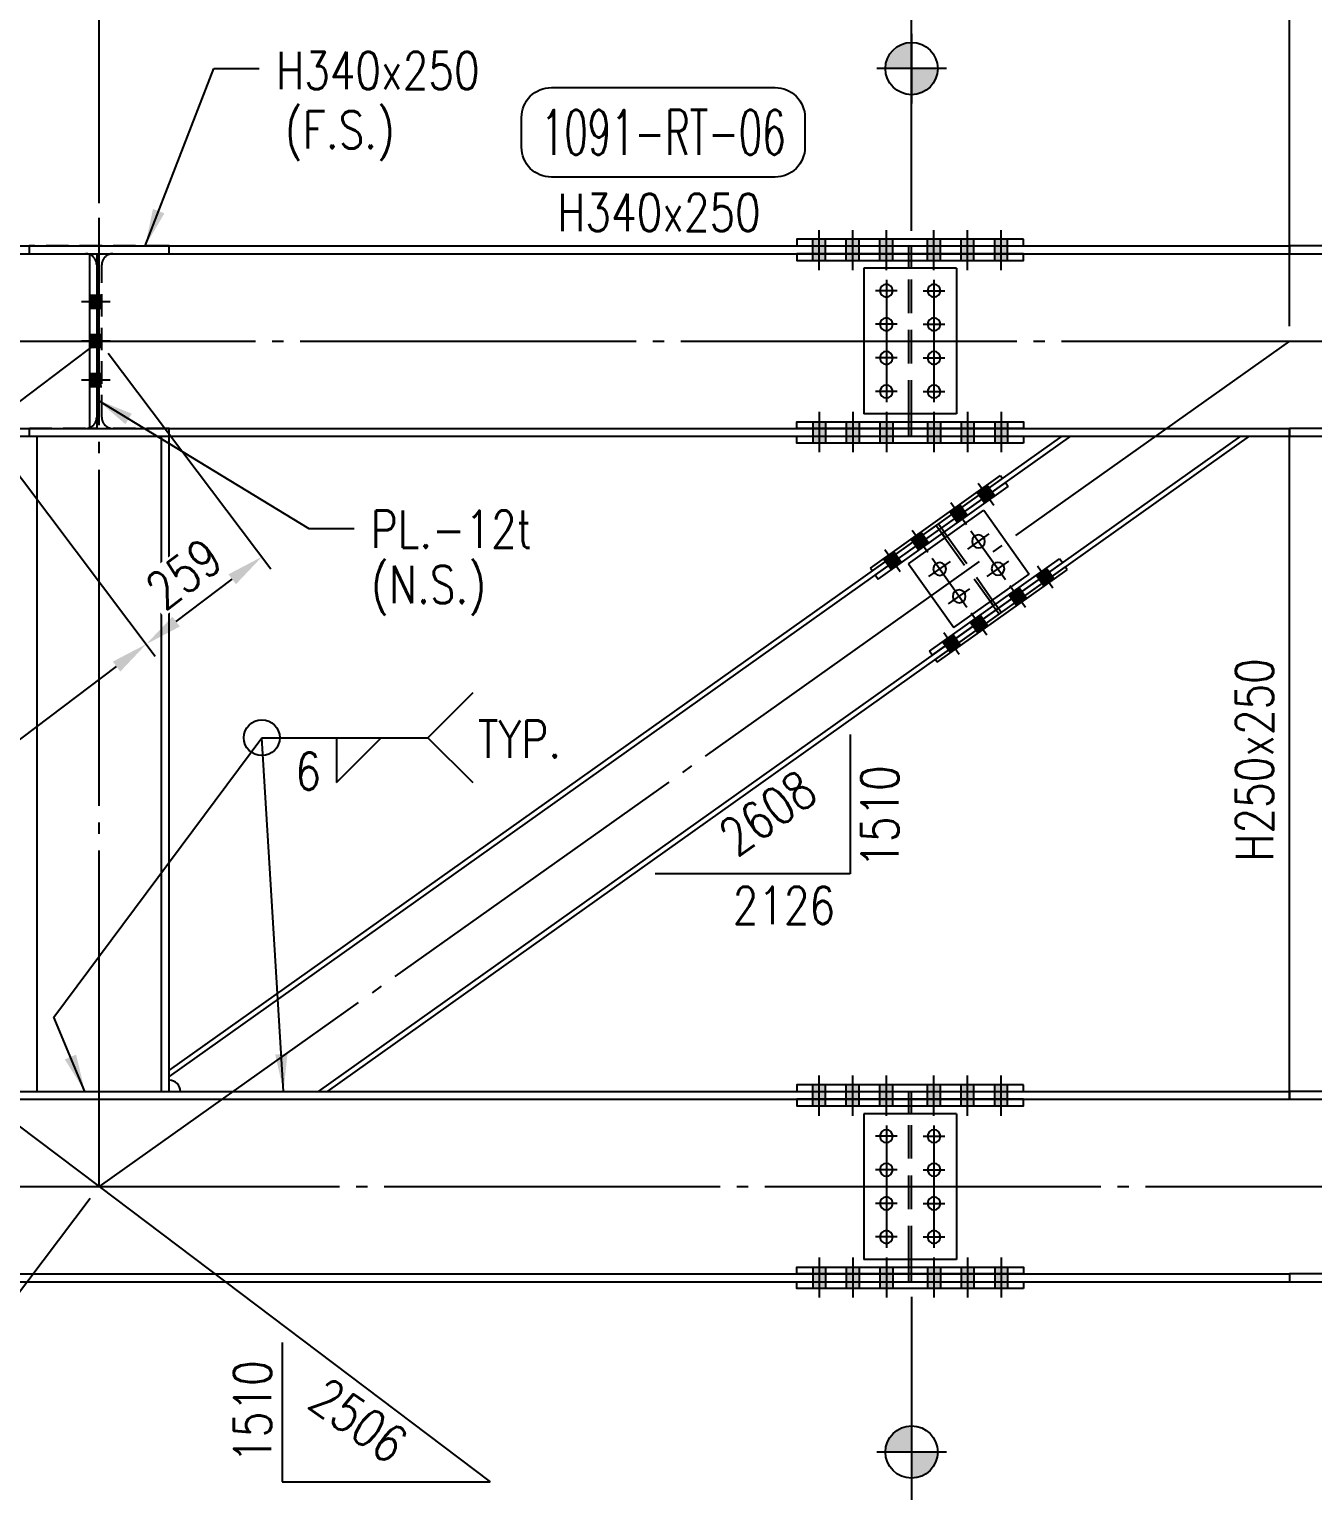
# Model space of a CAD drawing. Header units: millimetres. Extents: x 0 to 232280, y -26939 to 23794.
# Drawn here: x 65529 to 68968, y -10254 to -6338 of the extents above; entities that cross this region are included whole.
import ezdxf
from ezdxf.enums import TextEntityAlignment as Align

# ---------------------------------------------------------------- set-up
doc = ezdxf.new("R2010")
doc.units = ezdxf.units.MM
doc.header["$LTSCALE"] = 30
doc.linetypes.add('JNK-CENTER', pattern=[34, 30, -1.5, 1, -1.5])
doc.linetypes.add('JNK-HIDDEN', pattern=[3, 2, -1])
for name, color, linetype in [('CEN-R', 1, 'JNK-CENTER'), ('CON-G', 3, 'Continuous'), ('CON-W', 7, 'Continuous'), ('CON-Y', 2, 'Continuous'), ('DIM', 7, 'Continuous'), ('Dim-W', 7, 'Continuous'), ('HID-Y', 2, 'JNK-HIDDEN'), ('STL-OBJT', 7, 'Continuous'), ('TXT-Y', 2, 'Continuous')]:
    doc.layers.add(name, color=color, linetype=linetype)
doc.styles.add('SIMPLEX', font='simplex.shx', dxfattribs={"width": 0.8})
doc.dimstyles.new('DIM40', dxfattribs={"dimscale": 40, "dimtxt": 2.5, "dimasz": 2.5, "dimexe": 1, "dimexo": 1, "dimgap": 1, "dimtad": 1, "dimdec": 0, "dimdsep": 46, "dimtxsty": 'SIMPLEX', "dimcen": 0, "dimclrd": 7, "dimclre": 7, "dimclrt": 2, "dimadec": 1, "dimazin": 2, "dimtfac": 1, "dimtdec": 0, "dimtix": 1, "dimtmove": 2, "dimatfit": 2, "dimfxl": 1, "dimtolj": 1, "dimtzin": 0, "dimarcsym": 1})
doc.dimstyles.new('DIM40x1.5', dxfattribs={"dimscale": 40, "dimtxt": 2.5, "dimasz": 2.5, "dimexe": 1, "dimexo": 1, "dimgap": 1, "dimtad": 1, "dimdec": 0, "dimlfac": 0.666667, "dimdsep": 46, "dimtxsty": 'SIMPLEX', "dimcen": 2.5, "dimclrd": 7, "dimclre": 7, "dimclrt": 2, "dimadec": 0, "dimazin": 2, "dimtfac": 1, "dimtdec": 0, "dimtmove": 2, "dimatfit": 2, "dimfxl": 1, "dimtfill": 1, "dimtolj": 1, "dimtzin": 0, "dimarcsym": 1})

# ---------------------------------------------------------------- blocks, each defined once
blk = doc.blocks.new('DUCT-TAG')
at = {"layer": 'CON-G'}
blk.add_lwpolyline([(-9.49, -1), (-9.49, 1, -0.414214), (-7.49, 3), (7.49, 3, -0.414214), (9.49, 1), (9.49, -1, -0.414214), (7.49, -3), (-7.49, -3, -0.414214)], format="xyb", close=True, dxfattribs=at)
at = {"layer": 'CON-G', "style": 'SIMPLEX', "width": 1.246304}
blk.add_attdef('NAME', text='', height=3, dxfattribs=at).set_placement((-8.19, -1.5), (8.19, -1.5), align=Align.FIT)
at = {"layer": 'CON-Y', "style": 'SIMPLEX'}
blk.add_attdef('ELEVATION', text='', height=2, dxfattribs=at).set_placement((0, -6.02), align=Align.CENTER)
blk = doc.blocks.new('340X250 S')
at = {"layer": 'CON-W'}
h = blk.add_hatch(color=256, dxfattribs=at)
h.paths.add_polyline_path([(382948.4, -27473.5), (382948.4, -27461.5), (382936.9, -27461.5), (382936.9, -27473.5)])
h.paths.add_polyline_path([(382959.9, -27473.5), (382959.9, -27461.5), (382948.4, -27461.5), (382948.4, -27473.5)])
h.paths.add_polyline_path([(382959.9, -27473.5), (382948.4, -27473.5), (382948.4, -27487.5), (382959.9, -27487.5)])
h.paths.add_polyline_path([(382948.4, -27473.5), (382936.9, -27473.5), (382936.9, -27487.5), (382948.4, -27487.5)])
h.paths.add_polyline_path([(382948.4, -27487.5), (382936.9, -27487.5), (382936.9, -27499.5), (382948.4, -27499.5)])
h.paths.add_polyline_path([(382959.9, -27487.5), (382948.4, -27487.5), (382948.4, -27499.5), (382959.9, -27499.5)])
h = blk.add_hatch(color=256, dxfattribs=at)
h.paths.add_polyline_path([(383008.4, -27473.5), (383008.4, -27461.5), (382996.9, -27461.5), (382996.9, -27473.5)])
h.paths.add_polyline_path([(383019.9, -27473.5), (383019.9, -27461.5), (383008.4, -27461.5), (383008.4, -27473.5)])
h.paths.add_polyline_path([(383019.9, -27473.5), (383008.4, -27473.5), (383008.4, -27487.5), (383019.9, -27487.5)])
h.paths.add_polyline_path([(383008.4, -27473.5), (382996.9, -27473.5), (382996.9, -27487.5), (383008.4, -27487.5)])
h.paths.add_polyline_path([(383008.4, -27487.5), (382996.9, -27487.5), (382996.9, -27499.5), (383008.4, -27499.5)])
h.paths.add_polyline_path([(383019.9, -27487.5), (383008.4, -27487.5), (383008.4, -27499.5), (383019.9, -27499.5)])
h = blk.add_hatch(color=256, dxfattribs=at)
h.paths.add_polyline_path([(383068.4, -27473.5), (383068.4, -27461.5), (383056.9, -27461.5), (383056.9, -27473.5)])
h.paths.add_polyline_path([(383079.9, -27473.5), (383079.9, -27461.5), (383068.4, -27461.5), (383068.4, -27473.5)])
h.paths.add_polyline_path([(383079.9, -27473.5), (383068.4, -27473.5), (383068.4, -27487.5), (383079.9, -27487.5)])
h.paths.add_polyline_path([(383068.4, -27473.5), (383056.9, -27473.5), (383056.9, -27487.5), (383068.4, -27487.5)])
h.paths.add_polyline_path([(383068.4, -27487.5), (383056.9, -27487.5), (383056.9, -27499.5), (383068.4, -27499.5)])
h.paths.add_polyline_path([(383079.9, -27487.5), (383068.4, -27487.5), (383068.4, -27499.5), (383079.9, -27499.5)])
h = blk.add_hatch(color=256, dxfattribs=at)
h.paths.add_polyline_path([(383153.4, -27473.5), (383153.4, -27461.5), (383141.9, -27461.5), (383141.9, -27473.5)])
h.paths.add_polyline_path([(383164.9, -27473.5), (383164.9, -27461.5), (383153.4, -27461.5), (383153.4, -27473.5)])
h.paths.add_polyline_path([(383164.9, -27473.5), (383153.4, -27473.5), (383153.4, -27487.5), (383164.9, -27487.5)])
h.paths.add_polyline_path([(383153.4, -27473.5), (383141.9, -27473.5), (383141.9, -27487.5), (383153.4, -27487.5)])
h.paths.add_polyline_path([(383153.4, -27487.5), (383141.9, -27487.5), (383141.9, -27499.5), (383153.4, -27499.5)])
h.paths.add_polyline_path([(383164.9, -27487.5), (383153.4, -27487.5), (383153.4, -27499.5), (383164.9, -27499.5)])
h = blk.add_hatch(color=256, dxfattribs=at)
h.paths.add_polyline_path([(383213.4, -27473.5), (383213.4, -27461.5), (383201.9, -27461.5), (383201.9, -27473.5)])
h.paths.add_polyline_path([(383224.9, -27473.5), (383224.9, -27461.5), (383213.4, -27461.5), (383213.4, -27473.5)])
h.paths.add_polyline_path([(383224.9, -27473.5), (383213.4, -27473.5), (383213.4, -27487.5), (383224.9, -27487.5)])
h.paths.add_polyline_path([(383213.4, -27473.5), (383201.9, -27473.5), (383201.9, -27487.5), (383213.4, -27487.5)])
h.paths.add_polyline_path([(383213.4, -27487.5), (383201.9, -27487.5), (383201.9, -27499.5), (383213.4, -27499.5)])
h.paths.add_polyline_path([(383224.9, -27487.5), (383213.4, -27487.5), (383213.4, -27499.5), (383224.9, -27499.5)])
h = blk.add_hatch(color=256, dxfattribs=at)
h.paths.add_polyline_path([(383273.4, -27473.5), (383273.4, -27461.5), (383261.9, -27461.5), (383261.9, -27473.5)])
h.paths.add_polyline_path([(383284.9, -27473.5), (383284.9, -27461.5), (383273.4, -27461.5), (383273.4, -27473.5)])
h.paths.add_polyline_path([(383284.9, -27473.5), (383273.4, -27473.5), (383273.4, -27487.5), (383284.9, -27487.5)])
h.paths.add_polyline_path([(383273.4, -27473.5), (383261.9, -27473.5), (383261.9, -27487.5), (383273.4, -27487.5)])
h.paths.add_polyline_path([(383273.4, -27487.5), (383261.9, -27487.5), (383261.9, -27499.5), (383273.4, -27499.5)])
h.paths.add_polyline_path([(383284.9, -27487.5), (383273.4, -27487.5), (383273.4, -27499.5), (383284.9, -27499.5)])
h = blk.add_hatch(color=256, dxfattribs=at)
h.paths.add_polyline_path([(382948.4, -27813.5), (382948.4, -27825.5), (382936.9, -27825.5), (382936.9, -27813.5)])
h.paths.add_polyline_path([(382959.9, -27813.5), (382959.9, -27825.5), (382948.4, -27825.5), (382948.4, -27813.5)])
h.paths.add_polyline_path([(382959.9, -27813.5), (382948.4, -27813.5), (382948.4, -27799.5), (382959.9, -27799.5)])
h.paths.add_polyline_path([(382948.4, -27813.5), (382936.9, -27813.5), (382936.9, -27799.5), (382948.4, -27799.5)])
h.paths.add_polyline_path([(382948.4, -27799.5), (382936.9, -27799.5), (382936.9, -27787.5), (382948.4, -27787.5)])
h.paths.add_polyline_path([(382959.9, -27799.5), (382948.4, -27799.5), (382948.4, -27787.5), (382959.9, -27787.5)])
h = blk.add_hatch(color=256, dxfattribs=at)
h.paths.add_polyline_path([(383008.4, -27813.5), (383008.4, -27825.5), (382996.9, -27825.5), (382996.9, -27813.5)])
h.paths.add_polyline_path([(383019.9, -27813.5), (383019.9, -27825.5), (383008.4, -27825.5), (383008.4, -27813.5)])
h.paths.add_polyline_path([(383019.9, -27813.5), (383008.4, -27813.5), (383008.4, -27799.5), (383019.9, -27799.5)])
h.paths.add_polyline_path([(383008.4, -27813.5), (382996.9, -27813.5), (382996.9, -27799.5), (383008.4, -27799.5)])
h.paths.add_polyline_path([(383008.4, -27799.5), (382996.9, -27799.5), (382996.9, -27787.5), (383008.4, -27787.5)])
h.paths.add_polyline_path([(383019.9, -27799.5), (383008.4, -27799.5), (383008.4, -27787.5), (383019.9, -27787.5)])
h = blk.add_hatch(color=256, dxfattribs=at)
h.paths.add_polyline_path([(383068.4, -27813.5), (383068.4, -27825.5), (383056.9, -27825.5), (383056.9, -27813.5)])
h.paths.add_polyline_path([(383079.9, -27813.5), (383079.9, -27825.5), (383068.4, -27825.5), (383068.4, -27813.5)])
h.paths.add_polyline_path([(383079.9, -27813.5), (383068.4, -27813.5), (383068.4, -27799.5), (383079.9, -27799.5)])
h.paths.add_polyline_path([(383068.4, -27813.5), (383056.9, -27813.5), (383056.9, -27799.5), (383068.4, -27799.5)])
h.paths.add_polyline_path([(383068.4, -27799.5), (383056.9, -27799.5), (383056.9, -27787.5), (383068.4, -27787.5)])
h.paths.add_polyline_path([(383079.9, -27799.5), (383068.4, -27799.5), (383068.4, -27787.5), (383079.9, -27787.5)])
h = blk.add_hatch(color=256, dxfattribs=at)
h.paths.add_polyline_path([(383153.4, -27813.5), (383153.4, -27825.5), (383141.9, -27825.5), (383141.9, -27813.5)])
h.paths.add_polyline_path([(383164.9, -27813.5), (383164.9, -27825.5), (383153.4, -27825.5), (383153.4, -27813.5)])
h.paths.add_polyline_path([(383164.9, -27813.5), (383153.4, -27813.5), (383153.4, -27799.5), (383164.9, -27799.5)])
h.paths.add_polyline_path([(383153.4, -27813.5), (383141.9, -27813.5), (383141.9, -27799.5), (383153.4, -27799.5)])
h.paths.add_polyline_path([(383153.4, -27799.5), (383141.9, -27799.5), (383141.9, -27787.5), (383153.4, -27787.5)])
h.paths.add_polyline_path([(383164.9, -27799.5), (383153.4, -27799.5), (383153.4, -27787.5), (383164.9, -27787.5)])
h = blk.add_hatch(color=256, dxfattribs=at)
h.paths.add_polyline_path([(383213.4, -27813.5), (383213.4, -27825.5), (383201.9, -27825.5), (383201.9, -27813.5)])
h.paths.add_polyline_path([(383224.9, -27813.5), (383224.9, -27825.5), (383213.4, -27825.5), (383213.4, -27813.5)])
h.paths.add_polyline_path([(383224.9, -27813.5), (383213.4, -27813.5), (383213.4, -27799.5), (383224.9, -27799.5)])
h.paths.add_polyline_path([(383213.4, -27813.5), (383201.9, -27813.5), (383201.9, -27799.5), (383213.4, -27799.5)])
h.paths.add_polyline_path([(383213.4, -27799.5), (383201.9, -27799.5), (383201.9, -27787.5), (383213.4, -27787.5)])
h.paths.add_polyline_path([(383224.9, -27799.5), (383213.4, -27799.5), (383213.4, -27787.5), (383224.9, -27787.5)])
h = blk.add_hatch(color=256, dxfattribs=at)
h.paths.add_polyline_path([(383273.4, -27813.5), (383273.4, -27825.5), (383261.9, -27825.5), (383261.9, -27813.5)])
h.paths.add_polyline_path([(383284.9, -27813.5), (383284.9, -27825.5), (383273.4, -27825.5), (383273.4, -27813.5)])
h.paths.add_polyline_path([(383284.9, -27813.5), (383273.4, -27813.5), (383273.4, -27799.5), (383284.9, -27799.5)])
h.paths.add_polyline_path([(383273.4, -27813.5), (383261.9, -27813.5), (383261.9, -27799.5), (383273.4, -27799.5)])
h.paths.add_polyline_path([(383273.4, -27799.5), (383261.9, -27799.5), (383261.9, -27787.5), (383273.4, -27787.5)])
h.paths.add_polyline_path([(383284.9, -27799.5), (383273.4, -27799.5), (383273.4, -27787.5), (383284.9, -27787.5)])
at = {"layer": 'CEN-R'}
for p, q in [((382948.4, -27517), (382948.4, -27445.2)), ((383008.4, -27517), (383008.4, -27445.2)), ((383068.4, -27517), (383068.4, -27445.2)), ((383153.4, -27517), (383153.4, -27445.2)), ((383213.4, -27517), (383213.4, -27445.2)), ((383273.4, -27517), (383273.4, -27445.2)), ((383068.4, -27534.3), (383068.4, -27752.7)), ((383153.4, -27534.3), (383153.4, -27752.7)), ((383087.5, -27553.5), (383049.2, -27553.5)), ((383087.5, -27553.5), (383049.2, -27553.5)), ((383134.2, -27553.5), (383172.5, -27553.5)), ((383134.2, -27553.5), (383172.5, -27553.5)), ((383087.5, -27613.5), (383049.2, -27613.5)), ((383134.2, -27613.5), (383172.5, -27613.5)), ((383087.5, -27673.5), (383049.2, -27673.5)), ((383134.2, -27673.5), (383172.5, -27673.5)), ((383068.4, -27714.3), (383068.4, -27752.7)), ((383153.4, -27714.3), (383153.4, -27752.7)), ((383087.5, -27733.5), (383049.2, -27733.5)), ((383087.5, -27733.5), (383049.2, -27733.5)), ((383134.2, -27733.5), (383172.5, -27733.5)), ((383134.2, -27733.5), (383172.5, -27733.5)), ((382948.4, -27770), (382948.4, -27841.8)), ((383008.4, -27770), (383008.4, -27841.8)), ((383068.4, -27770), (383068.4, -27841.8)), ((383153.4, -27770), (383153.4, -27841.8)), ((383213.4, -27770), (383213.4, -27841.8)), ((383273.4, -27770), (383273.4, -27841.8))]:
    blk.add_line(p, q, dxfattribs=at)
at = {"layer": 'CON-G'}
for p, q in [((383108.4, -27513.5), (383108.4, -27499.5)), ((383113.4, -27513.5), (383113.4, -27499.5)), ((383028.4, -27513.5), (383193.4, -27513.5)), ((383028.4, -27513.5), (383028.4, -27773.5)), ((383193.4, -27513.5), (383193.4, -27773.5)), ((383028.4, -27773.5), (383193.4, -27773.5)), ((383108.4, -27787.5), (383108.4, -27773.5)), ((383113.4, -27787.5), (383113.4, -27773.5))]:
    blk.add_line(p, q, dxfattribs=at)
for points in [[(382908.4, -27461.5), (383313.4, -27461.5), (383313.4, -27473.5), (382908.4, -27473.5)], [(382908.4, -27487.5), (383313.4, -27487.5), (383313.4, -27499.5), (382908.4, -27499.5)], [(382908.4, -27799.5), (383313.4, -27799.5), (383313.4, -27787.5), (382908.4, -27787.5)], [(382908.4, -27825.5), (383313.4, -27825.5), (383313.4, -27813.5), (382908.4, -27813.5)]]:
    blk.add_lwpolyline(points, close=True, dxfattribs=at)
for centre in [(383068.4, -27553.5), (383153.4, -27553.5), (383068.4, -27613.5), (383153.4, -27613.5), (383068.4, -27673.5), (383153.4, -27673.5), (383068.4, -27733.5), (383153.4, -27733.5)]:
    blk.add_circle(centre, 11.5, dxfattribs=at)
at = {"layer": 'HID-Y'}
for p, q in [((382936.9, -27499.5), (382936.9, -27461.5)), ((382959.9, -27499.5), (382959.9, -27461.5)), ((382996.9, -27499.5), (382996.9, -27461.5)), ((383019.9, -27499.5), (383019.9, -27461.5)), ((383056.9, -27499.5), (383056.9, -27461.5)), ((383079.9, -27499.5), (383079.9, -27461.5)), ((383108.4, -27499.5), (383108.4, -27473.5)), ((383113.4, -27499.5), (383113.4, -27473.5)), ((383141.9, -27499.5), (383141.9, -27461.5)), ((383164.9, -27499.5), (383164.9, -27461.5)), ((383201.9, -27499.5), (383201.9, -27461.5)), ((383224.9, -27499.5), (383224.9, -27461.5)), ((383261.9, -27499.5), (383261.9, -27461.5)), ((383284.9, -27499.5), (383284.9, -27461.5)), ((383108.4, -27773.5), (383108.4, -27513.5)), ((383113.4, -27773.5), (383113.4, -27513.5)), ((382936.9, -27787.5), (382936.9, -27825.5)), ((382959.9, -27787.5), (382959.9, -27825.5)), ((382996.9, -27787.5), (382996.9, -27825.5)), ((383019.9, -27787.5), (383019.9, -27825.5)), ((383056.9, -27787.5), (383056.9, -27825.5)), ((383079.9, -27787.5), (383079.9, -27825.5)), ((383108.4, -27813.5), (383108.4, -27787.5)), ((383113.4, -27813.5), (383113.4, -27787.5)), ((383141.9, -27787.5), (383141.9, -27825.5)), ((383164.9, -27787.5), (383164.9, -27825.5)), ((383201.9, -27787.5), (383201.9, -27825.5)), ((383224.9, -27787.5), (383224.9, -27825.5)), ((383261.9, -27787.5), (383261.9, -27825.5)), ((383284.9, -27787.5), (383284.9, -27825.5))]:
    blk.add_line(p, q, dxfattribs=at)
blk = doc.blocks.new('*D2939')
at = {"layer": 'DEFPOINTS', "color": 0, "transparency": 16777216}
for p in [(67893.3, -9693.7), (69093.3, -9768.7), (67893.3, -10999.5)]:
    blk.add_point(p, dxfattribs=at)
at = {"layer": 'Dim-W', "color": 7, "lineweight": -2, "transparency": 16777216}
for p, q in [((67893.3, -9733.7), (67893.3, -11039.5)), ((69093.3, -9808.7), (69093.3, -11039.5)), ((68993.3, -10999.5), (67993.3, -10999.5))]:
    blk.add_line(p, q, dxfattribs=at)
at = {"layer": 'Dim-W', "color": 7, "transparency": 16777216}
for points in [[(67993.3, -10982.9), (67993.3, -11016.2), (67893.3, -10999.5)], [(68993.3, -10982.9), (68993.3, -11016.2), (69093.3, -10999.5)]]:
    blk.add_solid(points, dxfattribs=at)
at = {"layer": 'Dim-W', "color": 2, "transparency": 16777216, "insert": (68493.3, -10909.5), "char_height": 100, "attachment_point": 5, "style": 'SIMPLEX', "bg_fill": 3, "box_fill_scale": 1.1, "bg_fill_color": 256, "bg_fill_true_color": 13158600, "bg_fill_transparency": 0}
blk.add_mtext('\\A1;800', dxfattribs=at)
blk = doc.blocks.new('*D2941')
at = {"layer": 'DEFPOINTS', "color": 0, "transparency": 16777216}
for p in [(59340.3, -9768.7), (69093.3, -9768.7), (69093.3, -11319.5)]:
    blk.add_point(p, dxfattribs=at)
at = {"layer": 'Dim-W', "color": 7, "lineweight": -2, "transparency": 16777216}
for p, q in [((59340.3, -9808.7), (59340.3, -11359.5)), ((69093.3, -9808.7), (69093.3, -11359.5)), ((59440.3, -11319.5), (68993.3, -11319.5))]:
    blk.add_line(p, q, dxfattribs=at)
at = {"layer": 'Dim-W', "color": 7, "transparency": 16777216}
for points in [[(59440.3, -11302.9), (59440.3, -11336.2), (59340.3, -11319.5)], [(68993.3, -11302.9), (68993.3, -11336.2), (69093.3, -11319.5)]]:
    blk.add_solid(points, dxfattribs=at)
at = {"layer": 'Dim-W', "color": 2, "transparency": 16777216, "insert": (64216.8, -11229.5), "char_height": 100, "attachment_point": 5, "style": 'SIMPLEX', "bg_fill": 3, "box_fill_scale": 1.1, "bg_fill_color": 256, "bg_fill_true_color": 13158600, "bg_fill_transparency": 0}
blk.add_mtext('\\A1;6502', dxfattribs=at)
blk = doc.blocks.new('FS-MARK')
h = blk.add_hatch(color=256)
edge = h.paths.add_edge_path()
edge.add_arc((0, 0), 1.75, 90, 180)
edge.add_line((-1.75, 0), (0, 0))
edge.add_line((0, 0), (0, 1.75))
h = blk.add_hatch(color=256)
edge = h.paths.add_edge_path()
edge.add_line((0, 0), (0, -1.75))
edge.add_arc((0, 0), 1.75, 270, 360)
edge.add_line((1.75, 0), (0, 0))
for p, q in [((0, 2.333), (0, -2.333)), ((2.333, 0), (-2.333, 0))]:
    blk.add_line(p, q)
blk.add_circle((0, 0), 1.75)
at = {"layer": 'CON-Y', "style": 'SIMPLEX', "width": 0.8}
blk.add_attdef('F.S.', (3.195, 0.998), '', height=2.5, dxfattribs=at)
blk = doc.blocks.new('*D2948')
at = {"layer": 'DEFPOINTS', "color": 0, "transparency": 16777216}
for p in [(65716.8, -5898.8), (67893.3, -5898.8), (65716.8, -6843.7)]:
    blk.add_point(p, dxfattribs=at)
at = {"layer": 'Dim-W', "color": 7, "lineweight": -2, "transparency": 16777216}
for p, q in [((65716.8, -6803.7), (65716.8, -5858.8)), ((67793.3, -5898.8), (65816.8, -5898.8))]:
    blk.add_line(p, q, dxfattribs=at)
at = {"layer": 'Dim-W', "color": 7, "transparency": 16777216}
for points in [[(65816.8, -5882.1), (65816.8, -5915.4), (65716.8, -5898.8)], [(67793.3, -5882.1), (67793.3, -5915.4), (67893.3, -5898.8)]]:
    blk.add_solid(points, dxfattribs=at)
at = {"layer": 'Dim-W', "color": 2, "transparency": 16777216, "insert": (66805, -5808.8), "char_height": 100, "attachment_point": 5, "style": 'SIMPLEX', "bg_fill": 3, "box_fill_scale": 1.1, "bg_fill_color": 256, "bg_fill_true_color": 13158600, "bg_fill_transparency": 0}
blk.add_mtext('\\A1;1451', dxfattribs=at)
blk = doc.blocks.new('*D2950')
at = {"layer": 'DEFPOINTS', "color": 0, "transparency": 16777216}
for p in [(67893.3, -5570.2), (69093.3, -6843.7), (67893.3, -6918.7)]:
    blk.add_point(p, dxfattribs=at)
at = {"layer": 'Dim-W', "color": 7, "lineweight": -2, "transparency": 16777216}
for p, q in [((67893.3, -6878.7), (67893.3, -5530.2)), ((69093.3, -6803.7), (69093.3, -5530.2)), ((68993.3, -5570.2), (67993.3, -5570.2))]:
    blk.add_line(p, q, dxfattribs=at)
at = {"layer": 'Dim-W', "color": 7, "transparency": 16777216}
for points in [[(67993.3, -5553.5), (67993.3, -5586.8), (67893.3, -5570.2)], [(68993.3, -5553.5), (68993.3, -5586.8), (69093.3, -5570.2)]]:
    blk.add_solid(points, dxfattribs=at)
at = {"layer": 'Dim-W', "color": 2, "transparency": 16777216, "insert": (68493.3, -5480.2), "char_height": 100, "attachment_point": 5, "style": 'SIMPLEX', "bg_fill": 3, "box_fill_scale": 1.1, "bg_fill_color": 256, "bg_fill_true_color": 13158600, "bg_fill_transparency": 0}
blk.add_mtext('\\A1;800', dxfattribs=at)
blk = doc.blocks.new('*D2955')
at = {"layer": 'DEFPOINTS', "color": 0, "transparency": 16777216}
for p in [(67893.3, -5898.8), (68905.8, -5898.8), (68905.8, -7173.7)]:
    blk.add_point(p, dxfattribs=at)
at = {"layer": 'Dim-W', "color": 7, "lineweight": -2, "transparency": 16777216}
for p, q in [((68905.8, -7133.7), (68905.8, -5858.8)), ((67993.3, -5898.8), (68805.8, -5898.8))]:
    blk.add_line(p, q, dxfattribs=at)
at = {"layer": 'Dim-W', "color": 7, "transparency": 16777216}
for points in [[(67993.3, -5882.1), (67993.3, -5915.4), (67893.3, -5898.8)], [(68805.8, -5882.1), (68805.8, -5915.4), (68905.8, -5898.8)]]:
    blk.add_solid(points, dxfattribs=at)
at = {"layer": 'Dim-W', "color": 2, "transparency": 16777216, "insert": (68399.5, -5808.8), "char_height": 100, "attachment_point": 5, "style": 'SIMPLEX', "bg_fill": 3, "box_fill_scale": 1.1, "bg_fill_color": 256, "bg_fill_true_color": 13158600, "bg_fill_transparency": 0}
blk.add_mtext('\\A1;675', dxfattribs=at)
blk = doc.blocks.new('*D2957')
at = {"layer": 'DEFPOINTS', "color": 0, "transparency": 16777216}
for p in [(69183.3, -6218.8), (69093.3, -6843.7), (69183.3, -6888.7, 0)]:
    blk.add_point(p, dxfattribs=at)
at = {"layer": 'Dim-W', "color": 7, "lineweight": -2, "transparency": 16777216}
for p, q in [((69093.3, -6803.7), (69093.3, -6178.8)), ((69183.3, -6848.7), (69183.3, -6178.8)), ((68993.3, -6218.8), (68893.3, -6218.8)), ((69093.3, -6218.8), (69183.3, -6218.8)), ((69283.3, -6218.8), (69383.3, -6218.8))]:
    blk.add_line(p, q, dxfattribs=at)
at = {"layer": 'Dim-W', "color": 7, "transparency": 16777216}
blk.add_solid([(68993.3, -6202.1), (68993.3, -6235.4), (69093.3, -6218.8)], dxfattribs=at)
at = {"layer": 'Dim-W', "color": 2, "transparency": 16777216, "insert": (69321, -6127.7), "char_height": 100, "attachment_point": 5, "style": 'SIMPLEX', "bg_fill": 3, "box_fill_scale": 1.1, "bg_fill_color": 256, "bg_fill_true_color": 13158600, "bg_fill_transparency": 0}
blk.add_mtext('\\A1;60', dxfattribs=at)
at = {"layer": 'Dim-W', "color": 7, "transparency": 16777216}
blk.add_solid([(69283.3, -6202.1), (69283.3, -6235.4), (69183.3, -6218.8)], dxfattribs=at)
blk = doc.blocks.new('*D2960')
at = {"layer": 'DEFPOINTS', "color": 0, "transparency": 16777216}
for p in [(65716.8, -5250.2), (65716.8, -6843.7), (69093.3, -6843.7)]:
    blk.add_point(p, dxfattribs=at)
at = {"layer": 'Dim-W', "color": 7, "lineweight": -2, "transparency": 16777216}
for p, q in [((65716.8, -6803.7), (65716.8, -5210.2)), ((69093.3, -6803.7), (69093.3, -5210.2)), ((68993.3, -5250.2), (65816.8, -5250.2))]:
    blk.add_line(p, q, dxfattribs=at)
at = {"layer": 'Dim-W', "color": 7, "transparency": 16777216}
for points in [[(65816.8, -5233.5), (65816.8, -5266.8), (65716.8, -5250.2)], [(68993.3, -5233.5), (68993.3, -5266.8), (69093.3, -5250.2)]]:
    blk.add_solid(points, dxfattribs=at)
at = {"layer": 'Dim-W', "color": 2, "transparency": 16777216, "insert": (67405, -5160.2), "char_height": 100, "attachment_point": 5, "style": 'SIMPLEX', "bg_fill": 3, "box_fill_scale": 1.1, "bg_fill_color": 256, "bg_fill_true_color": 13158600, "bg_fill_transparency": 0}
blk.add_mtext('\\A1;2251', dxfattribs=at)
blk = doc.blocks.new('A$C779C20BE')
at = {"layer": 'Dim-W'}
h = blk.add_hatch(color=256, dxfattribs=at)
h.paths.add_polyline_path([(40, 218), (29, 218), (29, 212), (40, 212)])
h.paths.add_polyline_path([(51, 218), (40, 218), (40, 212), (51, 212)])
h.paths.add_polyline_path([(40, 212), (29, 212), (29, 203), (40, 203)])
h.paths.add_polyline_path([(51, 212), (40, 212), (40, 203), (51, 203)])
h.paths.add_polyline_path([(40, 203), (29, 203), (29, 194), (40, 194)])
h.paths.add_polyline_path([(51, 203), (40, 203), (40, 194), (51, 194)])
h = blk.add_hatch(color=256, dxfattribs=at)
h.paths.add_polyline_path([(100, 218), (89, 218), (89, 212), (100, 212)])
h.paths.add_polyline_path([(111, 218), (100, 218), (100, 212), (111, 212)])
h.paths.add_polyline_path([(100, 212), (89, 212), (89, 203), (100, 203)])
h.paths.add_polyline_path([(111, 212), (100, 212), (100, 203), (111, 203)])
h.paths.add_polyline_path([(100, 203), (89, 203), (89, 194), (100, 194)])
h.paths.add_polyline_path([(111, 203), (100, 203), (100, 194), (111, 194)])
h = blk.add_hatch(color=256, dxfattribs=at)
h.paths.add_polyline_path([(185, 218), (196, 218), (196, 212), (185, 212)])
h.paths.add_polyline_path([(174, 218), (185, 218), (185, 212), (174, 212)])
h.paths.add_polyline_path([(185, 212), (196, 212), (196, 203), (185, 203)])
h.paths.add_polyline_path([(174, 212), (185, 212), (185, 203), (174, 203)])
h.paths.add_polyline_path([(185, 203), (196, 203), (196, 194), (185, 194)])
h.paths.add_polyline_path([(174, 203), (185, 203), (185, 194), (174, 194)])
h = blk.add_hatch(color=256, dxfattribs=at)
h.paths.add_polyline_path([(245, 218), (256, 218), (256, 212), (245, 212)])
h.paths.add_polyline_path([(234, 218), (245, 218), (245, 212), (234, 212)])
h.paths.add_polyline_path([(245, 212), (256, 212), (256, 203), (245, 203)])
h.paths.add_polyline_path([(234, 212), (245, 212), (245, 203), (234, 203)])
h.paths.add_polyline_path([(245, 203), (256, 203), (256, 194), (245, 194)])
h.paths.add_polyline_path([(234, 203), (245, 203), (245, 194), (234, 194)])
h = blk.add_hatch(color=256, dxfattribs=at)
h.paths.add_polyline_path([(40, 12), (29, 12), (29, 18), (40, 18)])
h.paths.add_polyline_path([(51, 12), (40, 12), (40, 18), (51, 18)])
h.paths.add_polyline_path([(40, 18), (29, 18), (29, 27), (40, 27)])
h.paths.add_polyline_path([(51, 18), (40, 18), (40, 27), (51, 27)])
h.paths.add_polyline_path([(40, 27), (29, 27), (29, 36), (40, 36)])
h.paths.add_polyline_path([(51, 27), (40, 27), (40, 36), (51, 36)])
h = blk.add_hatch(color=256, dxfattribs=at)
h.paths.add_polyline_path([(100, 12), (89, 12), (89, 18), (100, 18)])
h.paths.add_polyline_path([(111, 12), (100, 12), (100, 18), (111, 18)])
h.paths.add_polyline_path([(100, 18), (89, 18), (89, 27), (100, 27)])
h.paths.add_polyline_path([(111, 18), (100, 18), (100, 27), (111, 27)])
h.paths.add_polyline_path([(100, 27), (89, 27), (89, 36), (100, 36)])
h.paths.add_polyline_path([(111, 27), (100, 27), (100, 36), (111, 36)])
h = blk.add_hatch(color=256, dxfattribs=at)
h.paths.add_polyline_path([(185, 12), (196, 12), (196, 18), (185, 18)])
h.paths.add_polyline_path([(174, 12), (185, 12), (185, 18), (174, 18)])
h.paths.add_polyline_path([(185, 18), (196, 18), (196, 27), (185, 27)])
h.paths.add_polyline_path([(174, 18), (185, 18), (185, 27), (174, 27)])
h.paths.add_polyline_path([(185, 27), (196, 27), (196, 36), (185, 36)])
h.paths.add_polyline_path([(174, 27), (185, 27), (185, 36), (174, 36)])
h = blk.add_hatch(color=256, dxfattribs=at)
h.paths.add_polyline_path([(245, 12), (256, 12), (256, 18), (245, 18)])
h.paths.add_polyline_path([(234, 12), (245, 12), (245, 18), (234, 18)])
h.paths.add_polyline_path([(245, 18), (256, 18), (256, 27), (245, 27)])
h.paths.add_polyline_path([(234, 18), (245, 18), (245, 27), (234, 27)])
h.paths.add_polyline_path([(245, 27), (256, 27), (256, 36), (245, 36)])
h.paths.add_polyline_path([(234, 27), (245, 27), (245, 36), (234, 36)])
at = {"layer": 'CEN-R'}
for p, q in [((40, 230), (40, 182)), ((100, 230), (100, 182)), ((185, 230), (185, 182)), ((245, 230), (245, 182)), ((100, 168.5), (100, 61.5)), ((185, 168.5), (185, 61.5)), ((123.5, 145), (76.5, 145)), ((208.5, 145), (161.5, 145)), ((123.5, 85), (76.5, 85)), ((208.5, 85), (161.5, 85)), ((40, 0), (40, 48)), ((100, 0), (100, 48)), ((185, 0), (185, 48)), ((245, 0), (245, 48))]:
    blk.add_line(p, q, dxfattribs=at)
at = {"layer": 'CON-G'}
for p, q in [((0, 218), (0, 212)), ((285, 218), (0, 218)), ((285, 212), (0, 212)), ((285, 218), (285, 212)), ((0, 203), (285, 203)), ((0, 203), (0, 194)), ((285, 194), (0, 194)), ((60, 185), (60, 45)), ((225, 185), (60, 185)), ((140, 194), (140, 185)), ((145, 194), (145, 185)), ((225, 185), (225, 45)), ((285, 203), (285, 194)), ((0, 27), (0, 36)), ((285, 36), (0, 36)), ((285, 27), (0, 27)), ((225, 45), (60, 45)), ((140, 45), (140, 36)), ((145, 45), (145, 36)), ((285, 27), (285, 36)), ((0, 18), (285, 18)), ((0, 12), (0, 18)), ((285, 12), (0, 12)), ((285, 12), (285, 18))]:
    blk.add_line(p, q, dxfattribs=at)
for centre in [(100, 145), (185, 145), (100, 85), (185, 85)]:
    blk.add_circle(centre, 11.5, dxfattribs=at)
at = {"layer": 'HID-Y'}
for p, q in [((29, 218), (29, 194)), ((51, 218), (51, 194)), ((89, 218), (89, 194)), ((111, 218), (111, 194)), ((140, 212), (140, 194)), ((145, 212), (145, 194)), ((174, 218), (174, 194)), ((196, 218), (196, 194)), ((234, 218), (234, 194)), ((256, 218), (256, 194)), ((140, 185), (140, 45)), ((145, 185), (145, 45)), ((29, 12), (29, 36)), ((51, 12), (51, 36)), ((89, 12), (89, 36)), ((111, 12), (111, 36)), ((140, 36), (140, 18)), ((145, 36), (145, 18)), ((174, 12), (174, 36)), ((196, 12), (196, 36)), ((234, 12), (234, 36)), ((256, 12), (256, 36))]:
    blk.add_line(p, q, dxfattribs=at)
blk = doc.blocks.new('*D2915')
at = {"layer": 'DEFPOINTS', "color": 0, "transparency": 16777216}
for p in [(65716.8, -7173.7), (66152.9, -7751.4), (65843, -7985.4)]:
    blk.add_point(p, dxfattribs=at)
at = {"layer": 'Dim-W', "color": 7, "lineweight": -2, "transparency": 16777216}
for p, q in [((65740.9, -7205.6), (66177, -7783.3)), ((65922.8, -7925.1), (66073.1, -7811.6)), ((65818.9, -7953.5), (65818.9, -7953.5))]:
    blk.add_line(p, q, dxfattribs=at)
at = {"layer": 'Dim-W', "color": 7, "transparency": 16777216}
for points in [[(66063.1, -7798.3), (66083.2, -7824.9), (66152.9, -7751.4)], [(65912.8, -7911.8), (65932.8, -7938.4), (65843, -7985.4)]]:
    blk.add_solid(points, dxfattribs=at)
at = {"layer": 'Dim-W', "color": 2, "transparency": 16777216, "insert": (65943.7, -7796.6), "char_height": 100, "attachment_point": 5, "rotation": 37.0528, "style": 'SIMPLEX', "bg_fill": 3, "box_fill_scale": 1.1, "bg_fill_color": 256, "bg_fill_true_color": 13158600, "bg_fill_transparency": 0}
blk.add_mtext('\\A1;259', dxfattribs=at)
blk = doc.blocks.new('*D2919')
at = {"layer": 'DEFPOINTS', "color": 0, "transparency": 16777216}
for p in [(65716.8, -9438.7), (64919, -9793), (65256.7, -10048)]:
    blk.add_point(p, dxfattribs=at)
at = {"layer": 'Dim-W', "color": 7, "lineweight": -2, "transparency": 16777216}
for p, q in [((65692.7, -9470.6), (65232.6, -10079.9)), ((64894.9, -9824.9), (64894.9, -9824.9)), ((64998.8, -9853.2), (65176.9, -9987.7))]:
    blk.add_line(p, q, dxfattribs=at)
at = {"layer": 'Dim-W', "color": 7, "transparency": 16777216}
for points in [[(65008.9, -9839.9), (64988.8, -9866.5), (64919, -9793)], [(65187, -9974.4), (65166.9, -10001), (65256.7, -10048)]]:
    blk.add_solid(points, dxfattribs=at)
at = {"layer": 'Dim-W', "color": 2, "transparency": 16777216, "insert": (65142.1, -9848.7), "char_height": 100, "attachment_point": 5, "rotation": 322.9472, "style": 'SIMPLEX', "bg_fill": 3, "box_fill_scale": 1.1, "bg_fill_color": 256, "bg_fill_true_color": 13158600, "bg_fill_transparency": 0}
blk.add_mtext('\\A1;282', dxfattribs=at)
blk = doc.blocks.new('*D2922')
at = {"layer": 'DEFPOINTS', "color": 0, "transparency": 16777216}
for p in [(65406.8, -7407.7), (65843, -7985.4), (64337.5, -8215)]:
    blk.add_point(p, dxfattribs=at)
at = {"layer": 'Dim-W', "color": 7, "lineweight": -2, "transparency": 16777216}
for p, q in [((65430.9, -7439.6), (65867.1, -8017.3)), ((64853.5, -8732.5), (65763.2, -8045.6)), ((64361.6, -8247), (64797.8, -8824.7))]:
    blk.add_line(p, q, dxfattribs=at)
at = {"layer": 'Dim-W', "color": 7, "transparency": 16777216}
for points in [[(65753.1, -8032.3), (65773.2, -8058.9), (65843, -7985.4)], [(64843.4, -8719.2), (64863.5, -8745.8), (64773.7, -8792.7)]]:
    blk.add_solid(points, dxfattribs=at)
at = {"layer": 'Dim-W', "color": 2, "transparency": 16777216, "insert": (65049.6, -8471.6), "char_height": 100, "attachment_point": 5, "rotation": 37.0528, "style": 'SIMPLEX', "bg_fill": 3, "box_fill_scale": 1.1, "bg_fill_color": 256, "bg_fill_true_color": 13158600, "bg_fill_transparency": 0}
blk.add_mtext('\\A1;893', dxfattribs=at)

msp = doc.modelspace()

# ---------------------------------------------------------------- hatches: boundary and pattern name
at = {"layer": 'CON-W'}
h = msp.add_hatch(color=256, dxfattribs=at)
h.paths.add_polyline_path([(65716.76, -7085.19), (65716.76, -7068.69), (65723.51, -7068.69), (65723.51, -7085.19)])
h.paths.add_polyline_path([(65710.01, -7068.69), (65716.76, -7068.69), (65716.76, -7085.19), (65710.01, -7085.19)])
h.paths.add_polyline_path([(65716.76, -7068.69), (65710.01, -7068.69), (65710.01, -7050.69), (65716.76, -7050.69)])
h.paths.add_polyline_path([(65723.51, -7068.69), (65716.76, -7068.69), (65716.76, -7050.69), (65723.51, -7050.69)])
h.paths.add_polyline_path([(65710.01, -7068.69), (65692.01, -7068.69), (65692.01, -7050.69), (65710.01, -7050.69)])
h.paths.add_polyline_path([(65710.01, -7068.69), (65710.01, -7085.19), (65692.01, -7085.19), (65692.01, -7068.69)])
h = msp.add_hatch(color=256, dxfattribs=at)
h.paths.add_polyline_path([(65716.76, -7190.19), (65716.76, -7173.69), (65723.51, -7173.69), (65723.51, -7190.19)])
h.paths.add_polyline_path([(65710.01, -7173.69), (65716.76, -7173.69), (65716.76, -7190.19), (65710.01, -7190.19)])
h.paths.add_polyline_path([(65716.76, -7173.69), (65710.01, -7173.69), (65710.01, -7155.69), (65716.76, -7155.69)])
h.paths.add_polyline_path([(65723.51, -7173.69), (65716.76, -7173.69), (65716.76, -7155.69), (65723.51, -7155.69)])
h.paths.add_polyline_path([(65710.01, -7173.69), (65692.01, -7173.69), (65692.01, -7155.69), (65710.01, -7155.69)])
h.paths.add_polyline_path([(65710.01, -7173.69), (65710.01, -7190.19), (65692.01, -7190.19), (65692.01, -7173.69)])
h = msp.add_hatch(color=256, dxfattribs=at)
h.paths.add_polyline_path([(65716.76, -7295.19), (65716.76, -7278.69), (65723.51, -7278.69), (65723.51, -7295.19)])
h.paths.add_polyline_path([(65710.01, -7278.69), (65716.76, -7278.69), (65716.76, -7295.19), (65710.01, -7295.19)])
h.paths.add_polyline_path([(65716.76, -7278.69), (65710.01, -7278.69), (65710.01, -7260.69), (65716.76, -7260.69)])
h.paths.add_polyline_path([(65723.51, -7278.69), (65716.76, -7278.69), (65716.76, -7260.69), (65723.51, -7260.69)])
h.paths.add_polyline_path([(65710.01, -7278.69), (65692.01, -7278.69), (65692.01, -7260.69), (65710.01, -7260.69)])
h.paths.add_polyline_path([(65710.01, -7278.69), (65710.01, -7295.19), (65692.01, -7295.19), (65692.01, -7278.69)])

# ---------------------------------------------------------------- linework, layer by layer
for p, q in [((66352.44, -8236.11), (66352.44, -8356.11)), ((66352.44, -8356.11), (66472.44, -8236.11))]:
    msp.add_line(p, q)
at = {"layer": 'CEN-R'}
for p, q in [((65716.76, -9438.69), (65716.76, -6843.69)), ((65746.01, -7068.69), (65669.51, -7068.69)), ((59115.26, -7173.69), (69093.26, -7173.69)), ((65716.76, -7173.69), (62716.76, -9438.69)), ((62716.76, -7173.69), (65716.76, -9438.69)), ((65746.01, -7173.69), (65669.51, -7173.69)), ((65746.01, -7278.69), (65669.51, -7278.69)), ((59340.26, -9438.69), (69093.26, -9438.69))]:
    msp.add_line(p, q, dxfattribs=at)
at = {"layer": 'CON-G'}
for p, q in [((59527.76, -6918.69), (68905.76, -6918.69)), ((68905.76, -6939.69), (68905.76, -6918.69)), ((59527.76, -6939.69), (68905.76, -6939.69)), ((59527.76, -7407.69), (68905.76, -7407.69)), ((59527.76, -7428.69), (68905.76, -7428.69)), ((59527.76, -7428.69), (68905.76, -7428.69)), ((65550.26, -9183.69), (65550.26, -7428.69)), ((65883.26, -9183.69), (65883.26, -7428.69)), ((65904.26, -9183.69), (65904.26, -7428.69)), ((68295.47, -7428.69), (65904.26, -9127.05)), ((68318.78, -7428.69), (65904.26, -9143.61)), ((68774.69, -7428.69), (66303.74, -9183.69)), ((68798, -7428.69), (66327.06, -9183.69)), ((68905.76, -9204.69), (68905.76, -7407.69)), ((59527.76, -9183.69), (68905.76, -9183.69)), ((59527.76, -9204.69), (68905.76, -9204.69)), ((59527.76, -9672.69), (68905.76, -9672.69)), ((59527.76, -9693.69), (68905.76, -9693.69))]:
    msp.add_line(p, q, dxfattribs=at)
for points in [[(69280.76, -7428.69), (69280.76, -7407.69), (69130.01, -7407.69, -0.4142136), (69100.01, -7377.69), (69100.01, -6969.69, -0.4142136), (69130.01, -6939.69), (69280.76, -6939.69), (69280.76, -6918.69), (68905.76, -6918.69), (68905.76, -6939.69), (69056.51, -6939.69, -0.4142136), (69086.51, -6969.69), (69086.51, -7377.69, -0.4142136), (69056.51, -7407.69), (68905.76, -7407.69), (68905.76, -7428.69)], [(69280.76, -9693.69), (69280.76, -9672.69), (69130.01, -9672.69, -0.4142136), (69100.01, -9642.69), (69100.01, -9234.69, -0.4142136), (69130.01, -9204.69), (69280.76, -9204.69), (69280.76, -9183.69), (68905.76, -9183.69), (68905.76, -9204.69), (69056.51, -9204.69, -0.4142136), (69086.51, -9234.69), (69086.51, -9642.69, -0.4142136), (69056.51, -9672.69), (68905.76, -9672.69), (68905.76, -9693.69)]]:
    msp.add_lwpolyline(points, format="xyb", close=True, dxfattribs=at)
msp.add_lwpolyline([(65692.01, -6939.69), (65710.01, -6939.69), (65710.01, -7407.69), (65692.01, -7407.69)], close=True, dxfattribs=at)
msp.add_arc((65904.26, -9183.69), 30, 0, 90, dxfattribs=at)
at = {"layer": 'CON-W'}
for p, q in [((66152.44, -8236.11), (66597.4, -8236.11)), ((67728.89, -8227.94), (67728.89, -8600.69)), ((67728.89, -8600.69), (67206.38, -8600.69))]:
    msp.add_line(p, q, dxfattribs=at)
msp.add_lwpolyline([(66717.4, -8116.11), (66597.4, -8236.11), (66717.4, -8356.11)], dxfattribs=at)
at = {"layer": 'HID-Y'}
for p, q in [((65692.01, -7050.69), (65723.51, -7050.69)), ((65692.01, -7085.19), (65723.51, -7085.19)), ((65692.01, -7155.69), (65723.51, -7155.69)), ((65692.01, -7190.19), (65723.51, -7190.19)), ((65692.01, -7260.69), (65723.51, -7260.69)), ((65692.01, -7295.19), (65723.51, -7295.19))]:
    msp.add_line(p, q, dxfattribs=at)
msp.add_lwpolyline([(65904.26, -7428.69), (65904.26, -7407.69), (65753.51, -7407.69, -0.4142136), (65723.51, -7377.69), (65723.51, -6969.69, -0.4142136), (65753.51, -6939.69), (65904.26, -6939.69), (65904.26, -6918.69), (65529.26, -6918.69), (65529.26, -6939.69), (65680.01, -6939.69, -0.4142136), (65710.01, -6969.69), (65710.01, -7377.69, -0.4142136), (65680.01, -7407.69), (65529.26, -7407.69), (65529.26, -7428.69)], format="xyb", close=True, dxfattribs=at)
at = {"layer": 'STL-OBJT'}
msp.add_line((66278.05, -7675.49), (66399.9, -7675.49), dxfattribs=at)
msp.add_circle((66152.44, -8236.11), 48, dxfattribs=at)

# ---------------------------------------------------------------- block references
at = {"layer": 'CON-G', "xscale": -1.5, "yscale": 1.5, "zscale": 1.5, "rotation": 35.38442625075605}
msp.add_blockref('A$C779C20BE', (68320.81, -7800.74), dxfattribs=at)
at = {"layer": 'CON-W', "xscale": -1.5, "yscale": 1.5, "zscale": 1.5}
for p in [(642555.8, 34291.55), (642555.8, 32026.55)]:
    msp.add_blockref('340X250 S', p, dxfattribs=at)
at = {"layer": 'STL-OBJT'}
ref = msp.add_blockref('DUCT-TAG', (67227.94, -6614.38), dxfattribs=dict(at, xscale=40, yscale=40, zscale=40))
ref.add_attrib('NAME', '1091-RT-06', dxfattribs={"layer": 'CON-G', "height": 120, "style": 'SIMPLEX', "width": 0.585}).set_placement((66900.34, -6674.38), (67555.54, -6674.38), align=Align.FIT)

# ---------------------------------------------------------------- texts
at = {"layer": 'CON-W', "color": 2, "style": 'SIMPLEX', "width": 0.8}
msp.add_text('6', height=100, dxfattribs=at).set_placement((66242.44, -8376.11))
at = {"layer": 'CON-Y', "style": 'SIMPLEX', "width": 0.8}
for s, rotation, p in [('H340x250', 360, (66944.03, -6878.97)), ('H250x250', 90, (68862.1, -8568.5)), ('2608', 35.38443, (67424.87, -8557.92)), ('1510', 90, (67858.27, -8584.35))]:
    msp.add_text(s, height=100, rotation=rotation, dxfattribs=at).set_placement(p)
for s, p in [('PL.-12t', (66444.15, -7727.88)), ('(N.S.)', (66445.06, -7875.83)), ('2126', (67413.95, -8735.35))]:
    msp.add_text(s, height=100, dxfattribs=at).set_placement(p)
at = {"layer": 'TXT-Y', "style": 'SIMPLEX', "width": 0.8}
msp.add_text('TYP.', height=100, dxfattribs=at).set_placement((66731.36, -8239.75), align=Align.MIDDLE_LEFT)

# ---------------------------------------------------------------- leaders
at = {"layer": 'CON-G'}
for points in [[(65678.39, -9183.69), (65594.81, -8984.57), (66152.44, -8236.11)], [(66210.81, -9183.69), (66152.44, -8236.11)]]:
    msp.add_leader(points, dimstyle='DIM40x1.5', override={"dimgap": 1, "dimtad": 0}, dxfattribs=at)

# ---------------------------------------------------------------- next in the draw order: dimensions: what is measured, and where the dimension line sits
at = {"layer": 'Dim-W'}
dim = msp.add_linear_dim(base=(65716.76, -5898.77), p1=(67893.26, -5898.77), p2=(65716.76, -6843.69), angle=180, dimstyle='DIM40x1.5', override={"dimtix": 1, "dimtmove": 0}, dxfattribs=at)
dim.commit()
dim.dimension.update_dxf_attribs({"geometry": '*D2948', "text_midpoint": (66805.01, -5808.77)})
dim = msp.add_linear_dim(base=(67893.26, -10999.52), p1=(69093.26, -9768.69), p2=(67893.26, -9693.69), angle=180, dimstyle='DIM40x1.5', dxfattribs=at)
dim.commit()
dim.dimension.update_dxf_attribs({"geometry": '*D2939', "text_midpoint": (68493.26, -10909.52)})

# ---------------------------------------------------------------- next in the draw order: dimensions: what is measured, and where the dimension line sits
dim = msp.add_linear_dim(base=(67893.26, -5570.17), p1=(69093.26, -6843.69), p2=(67893.26, -6918.69), angle=180, dimstyle='DIM40x1.5', override={"dimtix": 1, "dimtmove": 0}, dxfattribs=at)
dim.commit()
dim.dimension.update_dxf_attribs({"geometry": '*D2950', "text_midpoint": (68493.26, -5480.17)})
dim = msp.add_linear_dim(base=(69093.26, -11319.52), p1=(59340.26, -9768.69), p2=(69093.26, -9768.69), dimstyle='DIM40x1.5', override={"dimtmove": 0}, dxfattribs=at)
dim.commit()
dim.dimension.update_dxf_attribs({"geometry": '*D2941', "text_midpoint": (64216.76, -11319.52), "dimtype": 160})

# ---------------------------------------------------------------- next in the draw order: linework, layer by layer
at = {"layer": 'CON-W'}
for p, q in [((66206.88, -9856.54), (66206.88, -10229.29)), ((66206.88, -10229.29), (66763.91, -10229.29))]:
    msp.add_line(p, q, dxfattribs=at)

# ---------------------------------------------------------------- next in the draw order: block references
at = {"layer": 'CON-W', "xscale": 40, "yscale": 40, "zscale": 40}
msp.add_blockref('FS-MARK', (67893.26, -10149.79), dxfattribs=at)

# ---------------------------------------------------------------- next in the draw order: texts
at = {"layer": 'CON-Y', "style": 'SIMPLEX', "width": 0.8}
for s, rotation, p in [('1510', 90, (66177.5, -10178.54)), ('2506', 324.61557, (66270.62, -10026.85))]:
    msp.add_text(s, height=100, rotation=rotation, dxfattribs=at).set_placement(p)

# ---------------------------------------------------------------- next in the draw order: dimensions: what is measured, and where the dimension line sits
at = {"layer": 'Dim-W'}
dim = msp.add_linear_dim(base=(68905.76, -5898.77), p1=(67893.26, -5898.77), p2=(68905.76, -7173.69), angle=180, dimstyle='DIM40x1.5', override={"dimtix": 1, "dimtmove": 0}, dxfattribs=at)
dim.commit()
dim.dimension.update_dxf_attribs({"geometry": '*D2955', "text_midpoint": (68399.51, -5808.77)})

# ---------------------------------------------------------------- next in the draw order: linework, layer by layer
at = {"layer": 'CEN-R'}
msp.add_line((68905.76, -7173.69), (65716.76, -9438.69), dxfattribs=at)

# ---------------------------------------------------------------- next in the draw order: block references
at = {"layer": 'CON-W', "xscale": 40, "yscale": 40, "zscale": 40}
msp.add_blockref('FS-MARK', (67893.26, -6443.58), dxfattribs=at)

# ---------------------------------------------------------------- next in the draw order: dimensions: what is measured, and where the dimension line sits
at = {"layer": 'Dim-W'}
dim = msp.add_linear_dim(base=(69183.26, -6218.77), p1=(69093.26, -6843.69), p2=(69183.26, -6888.69, 0), angle=180, dimstyle='DIM40x1.5', dxfattribs=at)
dim.commit()
dim.dimension.update_dxf_attribs({"geometry": '*D2957', "text_midpoint": (69321.02, -6127.66), "dimtype": 160})

# ---------------------------------------------------------------- next in the draw order: dimensions: what is measured, and where the dimension line sits
dim = msp.add_linear_dim(base=(65716.76, -5250.17), p1=(69093.26, -6843.69), p2=(65716.76, -6843.69), angle=180, dimstyle='DIM40x1.5', override={"dimtmove": 0}, dxfattribs=at)
dim.commit()
dim.dimension.update_dxf_attribs({"geometry": '*D2960', "text_midpoint": (67405.01, -5250.17), "dimtype": 160})
for base, p1, p2, angle, picture, middle in [((66152.92, -7751.38), (65842.99, -7985.38), (65716.76, -7173.69), 37.0528, '*D2915', (65943.72, -7796.56)), ((65256.75, -10047.98), (64919, -9792.98), (65716.76, -9438.69), 322.9472, '*D2919', (65142.11, -9848.65))]:
    dim = msp.add_linear_dim(base=base, p1=p1, p2=p2, angle=angle, dimstyle='DIM40x1.5', dxfattribs=at)
    dim.commit()
    dim.dimension.update_dxf_attribs({"geometry": picture, "text_midpoint": middle})

# ---------------------------------------------------------------- next in the draw order: linework, layer by layer
at = {"layer": 'DIM'}
msp.add_line((65716.76, -9438.69), (66763.91, -10229.29), dxfattribs=at)

# ---------------------------------------------------------------- next in the draw order: texts
at = {"layer": 'CON-Y', "style": 'SIMPLEX', "width": 0.8}
for s, p in [('H340x250', (66190.75, -6499.04)), ('(F.S.)', (66214.31, -6657.39))]:
    msp.add_text(s, height=100, dxfattribs=at).set_placement(p)

# ---------------------------------------------------------------- next in the draw order: leaders
at = {"layer": 'Dim-W'}
msp.add_leader([(65710.01, -7330.17), (66278.05, -7675.49)], dimstyle='DIM40x1.5', override={"dimgap": 1, "dimtad": 0}, dxfattribs=at)
at = {"layer": 'STL-OBJT'}
msp.add_leader([(65840.06, -6918.69), (66023.89, -6443.58), (66145.74, -6443.58)], dimstyle='DIM40', dxfattribs=at)

# ---------------------------------------------------------------- next in the draw order: dimensions: what is measured, and where the dimension line sits
at = {"layer": 'Dim-W'}
dim = msp.add_linear_dim(base=(65842.99, -7985.38), p1=(64337.5, -8215.03), p2=(65406.83, -7407.69), angle=37.0528, dimstyle='DIM40x1.5', dxfattribs=at)
dim.commit()
dim.dimension.update_dxf_attribs({"geometry": '*D2922', "text_midpoint": (65049.56, -8471.65), "dimtype": 160})

doc.saveas('drawing.dxf')
